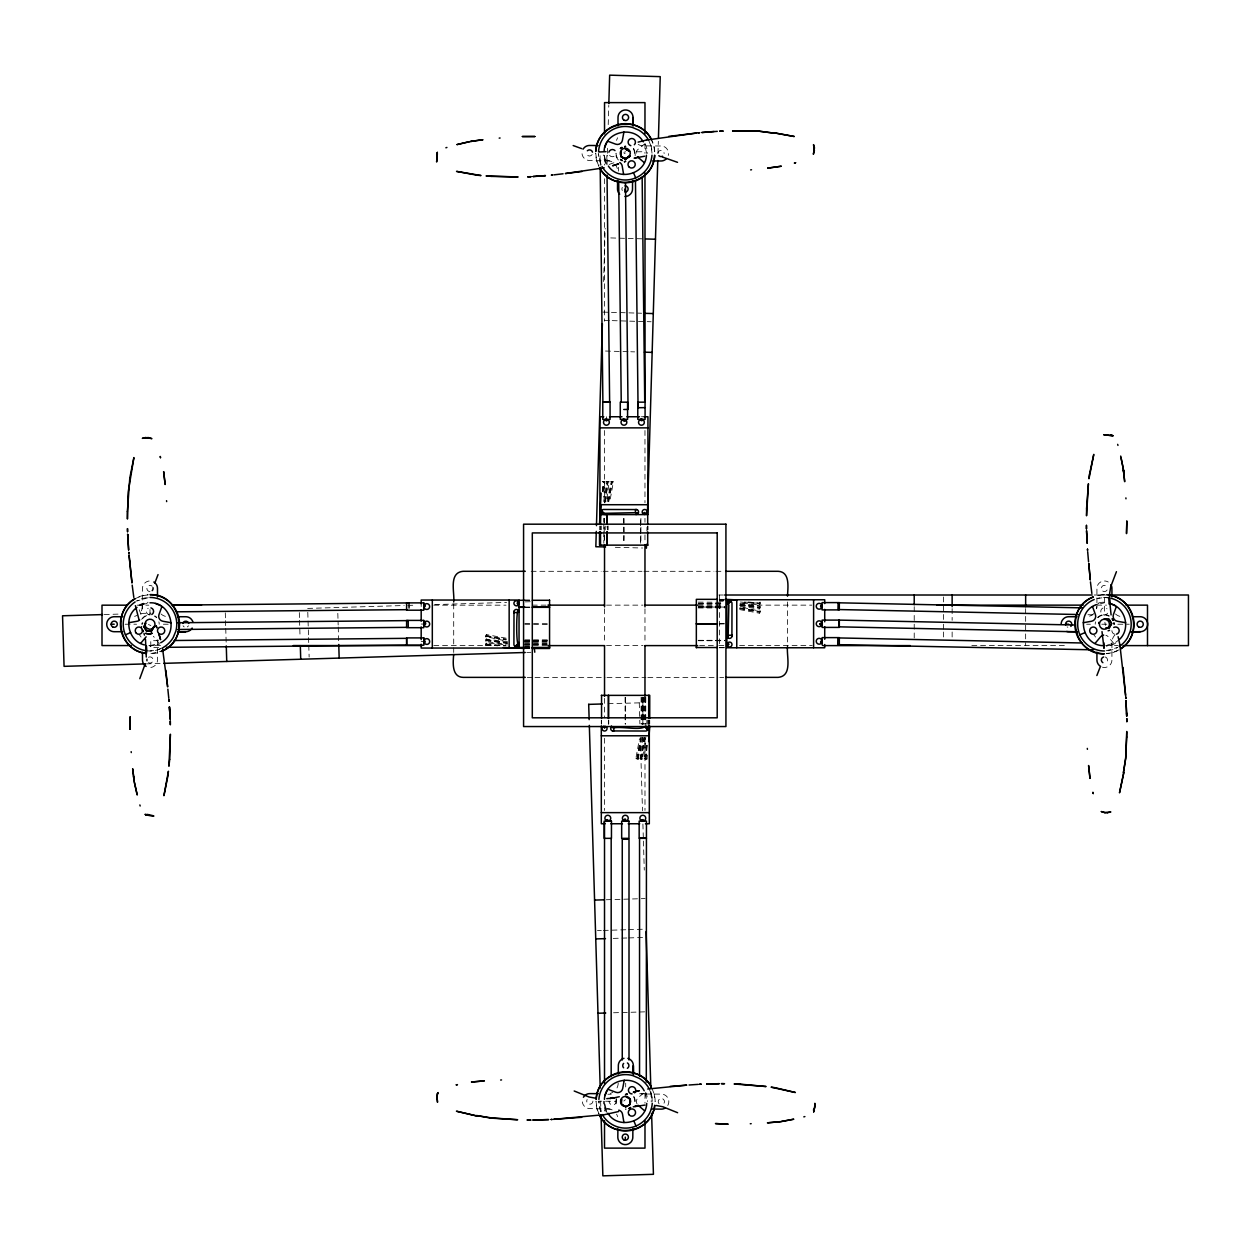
<?xml version="1.0" encoding="UTF-8"?>
<svg xmlns="http://www.w3.org/2000/svg" width="1251" height="1251" viewBox="0 0 1251 1251"><rect width="100%" height="100%" fill="white"/><g stroke="black" fill="none" stroke-linecap="round" stroke-linejoin="round"><path stroke-width="0.75" stroke-dasharray="5 3.75" d="M625.688 1086.963L625.703 1083.178M603.607 281.553L605.171 228.292M607.032 164.804L607.314 155.187M607.376 153.279L607.548 147.509M608.221 124.631L608.784 105.381M646.908 531.065L647.033 527.14M657.979 153.248L658.339 141.3M486.373 634.742L485.935 637.181M486.123 642.951L485.857 645.751L486.201 642.951L507.453 644.937M759.842 604.718L760.045 602.059L759.701 604.843L740.389 603.045M507.499 641.7L486.107 639.136L485.857 641.544L505.92 644.296M740.342 606.375L759.685 609.018L759.982 606.25M602.341 491.377L603.263 481.416L604.89 481.635L603.576 497.226M602.716 491.283L603.623 481.604M603.091 491.44L604.014 481.479M647.377 755.119L647.002 759.076L644.218 758.825L645.844 741.358M645.235 759.029L646.689 743.282M645.61 758.904L647.064 743.407M645.969 759.091L647.439 743.329M142.129 608.784L142.489 588.455A7.49 7.49 0 0 1 144.678 583.154L146.242 581.965A7.49 7.49 0 0 1 151.918 581.215M1096.924 606.016L1096.564 608.784A10.712 10.712 0 0 0 1096.924 606.016L1096.924 588.455A7.49 7.49 0 0 1 1099.129 583.154L1100.677 581.965A7.49 7.49 0 0 1 1108.167 581.965L1108.261 582.028M506.202 638.198L486.279 634.57L485.826 636.634L505.889 640.965M739.701 609.597L759.623 613.225L760.092 611.176L740.029 606.844M603.67 501.495L606.813 481.4L609.19 481.791L606.547 501.135M604.718 501.463L607.454 481.447M604.89 502.918L607.798 481.651M605.453 501.526L608.189 481.541M642.967 737.449L640.043 758.716L642.435 759.107L645.813 737.199M641.044 758.966L643.984 737.465M641.435 758.857L644.343 737.59M641.779 759.06L644.781 737.23M607.016 501.448L611.348 481.385L613.397 481.854L609.769 501.776M608.017 501.651L611.692 481.432M608.393 501.588L612.02 481.651M608.752 501.729L612.427 481.557M642.561 737.23L638.198 759.154L635.836 758.653L639.464 738.731M636.822 758.95L640.496 738.778M637.212 758.857L640.84 738.919M637.557 759.076L641.528 737.246M485.935 641.56L486.311 638.792M760.029 610.488L759.685 613.084M623.858 1101.036L625.375 1099.723M1104.883 622.294L1105.415 625.437M667.737 1105.509L667.799 1105.415A7.49 7.49 0 0 0 667.862 1097.925L666.674 1096.361A7.49 7.49 0 0 0 661.388 1094.125L643.827 1094A10.712 10.712 0 0 1 641.059 1093.624M643.452 1093.28L638.213 1097.612A5.035 5.035 0 0 0 637.197 1104.211M1119.567 639.37L1115.126 642.764L1106.275 645.391M623.842 152.341L625.672 151.762M144.444 603.529L139.283 605.672L148.134 603.045M1098.878 603.529L1095.423 604.984L1104.43 602.81M161.895 648.018L156.907 650.082L149.979 650.989M157.642 652.772A29.555 29.555 0 0 1 149.979 653.773L161.191 651.286M1096.924 598.604L1104.43 597.446L1111.357 598.369A26.771 26.771 0 0 0 1097.502 598.369M1119.207 649.816L1112.076 652.772L1106.337 653.522M609.159 164.444L615.57 162.161A5.035 5.035 0 0 1 616.274 161.958M605.015 481.776L602.216 481.51L603.263 481.416M644.218 758.731L647.017 758.997M148.071 594.913L142.333 595.679L135.202 598.619A29.555 29.555 0 0 1 148.056 594.725M148.259 597.681L136.594 601.043A26.771 26.771 0 0 1 149.979 597.446M149.979 645.641L159.299 643.342L153.842 636.822A5.035 5.035 0 0 0 153.326 636.306M1104.43 594.663L1096.767 595.679A29.555 29.555 0 0 1 1108.277 594.913M1106.15 650.755L1117.815 647.408A26.771 26.771 0 0 1 1106.165 650.927M609.19 481.87L606.422 481.494M148.4 624.484L150.839 625.563M640.059 758.638L642.826 759.013M613.381 481.932L610.66 481.447M635.852 758.575L638.589 759.06M104.271 614.522L119.799 614.069M140.972 613.428L150.902 613.131M307.668 608.408L404.167 605.515M407.763 605.406L415.676 605.171M434.707 604.593L506.577 602.435M525.279 601.872L532.91 601.653M146.351 663.874L162.161 663.405M526.812 652.443L530.971 652.318M608.142 703.688L639.261 702.859M606.25 899.75L645.141 898.578M597.431 930.603L601.324 930.478M603.279 930.431L618.838 929.962M620.777 929.9L626.61 929.728M628.549 929.665L644.109 929.196M613.24 938.391L626.86 937.984M628.8 937.922L644.359 937.452M613.537 1012.778L644.656 1011.856M641.872 151.746L635.133 151.824L635.18 155.734M624.077 153.56L625.125 153.545M158.58 640.653L150.761 640.731L150.824 647.471L158.642 647.393M641.435 416.755L644.687 416.755M531.143 571.3L601.152 571.3M603.107 571.3L641.998 571.3M643.937 571.3L713.961 571.3M715.9 571.3L723.688 571.3M718.84 595.007L723.359 595.007M1094.109 595.007L1107.792 595.007M719.356 599.338L723.234 599.338M719.247 599.745L724.97 599.745M524.763 600.042L530.487 600.042M719.247 599.995L724.97 599.995M524.763 600.292L530.487 600.292M719.294 600.355L723.234 600.371M719.325 600.746L723.156 600.746M719.262 601.106L723.203 601.121M698.246 602.138L723.25 602.263M698.246 603.279L723.234 603.295M698.261 603.654L723.156 603.654M698.246 604.014L723.203 604.045M137.125 605.171L148.838 605.171M433.8 605.171L506.014 605.171M532.3 605.14L547.938 605.14M606.516 605.14L642.983 605.14M698.246 605.046L723.266 605.187M739.591 605.14L811.805 605.14M1096.752 605.14L1106.51 605.14M698.246 606.188L723.25 606.219M698.246 606.798L724.97 606.798M524.763 607.079L530.487 607.079M524.763 607.329L530.487 607.329M524.763 607.486L530.487 607.486M698.246 607.955L724.955 607.955M719.247 623.764L724.97 623.592M524.763 623.874L547.657 623.874M719.247 623.921L724.97 623.921M125.131 624.218L136.594 624.218M163.365 624.218L168.181 624.218M421.18 624.046L423.839 624.046M524.763 624.046L547.657 624.202M1086.634 624.218L1090.419 624.218M1101.787 624.218L1107.463 624.218M1117.815 624.218L1129.278 624.218M524.732 639.84L547.657 639.84M698.246 640.309L724.97 640.309M524.763 640.59L547.657 640.59M698.246 640.481L724.97 640.481M524.638 640.84L547.657 640.762M698.246 640.731L724.97 640.731M524.669 641.231L547.657 641.012M421.18 641.544L423.839 641.544M524.591 641.591L547.657 641.607M524.56 642.607L547.657 642.748M524.622 643.765L547.657 643.78M524.669 644.14L547.657 644.14M524.591 644.5L547.657 644.531M148.838 645.563L160.55 645.563M433.8 645.563L506.014 645.563M524.576 645.532L547.938 645.61M606.516 645.61L642.983 645.61M699.606 645.61L715.244 645.61M718.84 645.61L724.564 645.61M739.591 645.594L812.212 645.61M971.839 645.594L1067.166 645.61M1105.712 645.61L1118.222 645.594M524.622 646.673L530.471 646.689M524.669 647.064L530.408 647.064M524.591 647.424L530.44 647.439M719.247 647.518L724.97 647.518M524.763 647.799L530.487 647.799M719.247 647.768L724.97 647.768M524.763 648.049L530.487 648.049M524.607 648.456L530.393 648.471M527.25 677.37L533.082 677.37M535.021 677.37L605.046 677.37M606.985 677.37L645.891 677.37M647.83 677.37L717.855 677.37M719.794 677.37L723.688 677.37M639.542 1093.781L646.298 1093.781M607.892 1094.25L611.176 1094.25M609.784 160.972L589.456 160.472A7.49 7.49 0 0 1 584.17 158.236L582.982 156.672A7.49 7.49 0 0 1 582.012 152.919M601.106 1111.639L598.807 1101.177L616.368 1101.302A9.21 9.21 0 0 1 616.696 1098.925M610.081 1109.121L589.753 1108.605A7.49 7.49 0 0 1 584.483 1106.369L583.294 1104.805A7.49 7.49 0 0 1 582.591 1099.113M1087.963 614.726L1093.827 614.851M610.738 237.925L641.857 238.832M602.716 312.093L641.622 313.235M604.421 320.397L610.253 320.569M612.208 320.631L645.266 321.601M647.205 321.648L651.099 321.773M605.468 351.031L621.028 351.484M622.982 351.547L628.815 351.703M630.754 351.766L634.648 351.875M615.289 547.312L642.529 548.001M748.161 601.981L760.061 603.091M744.376 602.012L759.873 603.451M740.389 602.012L759.998 603.842M485.92 643.968L505.529 645.797M486.029 644.343L501.526 645.797M485.841 644.718L497.742 645.829M739.982 603.498L760.061 606.25L759.607 609.002M740.013 604.546L760.029 607.282M740.498 604.984L759.826 607.626M739.951 605.281L759.936 608.017M485.982 639.777L507.484 642.717M486.076 640.168L507.343 643.077M485.873 640.528L507.421 643.467M739.826 607.83L760.045 611.52M739.888 608.221L759.826 611.848M739.748 608.58L759.92 612.239M485.998 635.555L506.17 639.23M486.076 635.946L506.014 639.574M485.857 636.29L506.076 639.965M1113.734 643.342L1108.277 636.822A5.035 5.035 0 0 0 1105.868 635.258M604.546 158.627L606.641 163.803L604.077 154.921M604.859 1106.76L606.954 1111.936L604.155 1101.208M650.973 138.642L653.866 145.788L654.82 153.451A29.555 29.555 0 0 0 651.865 140.347M648.55 140.018L651.177 146.492L652.037 153.42A26.771 26.771 0 0 0 649.363 141.551M600.793 163.49L598.713 154.764M598.838 166.039L596.664 160.675L595.711 153.013A29.555 29.555 0 0 0 598.666 166.117M652.006 1088.558L654.179 1093.921A29.555 29.555 0 0 1 655.133 1101.584L654.179 1093.921M648.862 1088.151L651.49 1094.625L652.35 1101.552A26.771 26.771 0 0 0 650.379 1091.294M645.281 1093.452L646.986 1101.521M599.151 1114.172L596.977 1108.808L596.023 1101.161A29.555 29.555 0 0 0 598.979 1114.25M139.252 609.784L140.988 614.585A5.035 5.035 0 0 1 141.144 617.462M646.689 153.388L644.453 144.053L637.901 149.479A5.035 5.035 0 0 0 636.29 154.749M639.261 702.749L639.886 723.844M640.293 737.183L642.498 810.82M642.905 824.018L643.358 839.312M643.405 841.063L644.281 870.102M650.958 1091.888L651.255 1101.975M600.621 1101.193L600.918 1111.185M337.817 613.35L338.177 625.015M338.223 626.97L338.693 642.529M307.793 612.302L308.497 635.649M308.544 637.588L308.731 643.421M308.778 645.375L309.138 657.041M299.317 612.568L299.489 618.401M299.552 620.34L300.021 635.899M225.289 612.834L225.461 618.666M225.508 620.621L225.696 626.454M225.743 628.393L226.212 643.952M618.541 167.29L618.588 171.199M606.813 155.593L606.907 163.412M600.073 155.671L600.183 165.429M1104.43 597.446L1104.43 615.007M1025.648 608.627L1025.648 614.476M1025.648 616.415L1025.648 631.99M1025.648 633.929L1025.648 645.61M952.136 608.627L952.136 620.308M952.136 631.99L952.136 637.822M943.379 596.962L943.379 622.247M943.379 624.202L943.379 630.035M943.379 631.99L943.379 637.822M914.215 606.688L914.215 622.247M914.215 624.202L914.215 639.761M787.505 602.012L787.505 646.658M719.544 595.007L719.544 645.61M649.738 720.31L649.722 724.173M649.316 720.185L649.316 724.001M649.066 720.185L649.066 724.001M648.706 720.232L648.69 724.188M648.331 720.279L648.331 724.11M647.94 526.061L647.94 529.877M647.955 720.201L647.94 724.157M647.69 526.061L647.69 529.877M646.923 720.216L646.798 724.204M645.797 697.276L645.766 724.188M645.407 697.292L645.407 724.11M644.969 143.599L644.969 153.357M644.969 430.5L644.969 502.714M644.969 518.336L644.969 522.246M644.969 534.865L644.969 542.653M644.969 608.83L644.969 641.904M645.047 697.276L645.031 724.157M644.984 738.262L644.984 810.476M644.984 1093.468L644.984 1103.226M644.015 697.276L644.015 724.048M643.874 697.292L643.874 724.22M642.873 724.079L642.873 697.292L642.842 724.204M642.498 697.292L642.498 724.11M642.263 697.276L642.107 724.141M642.029 697.276L641.857 724.001M641.106 697.276L641.106 724.016M640.903 518.414L640.903 533.692M640.903 535.6L640.903 543.231M625.469 697.276L625.469 724.001M625.312 697.276L625.312 724.001M625.14 697.276L625.14 724.001M623.936 518.414L624.093 533.692M624.093 535.6L623.936 543.231M623.764 518.414L623.764 533.692M623.764 535.6L623.764 543.231M608.752 720.185L608.752 724.001M608.596 720.185L608.596 724.001M608.346 720.185L608.346 724.001M608.142 526.03L608.127 529.877M607.376 529.877L607.22 526.061L606.97 529.877M606.422 416.755L606.422 419.398M605.218 526.045L605.218 529.861M604.53 155.312L604.53 165.069M604.53 178.737L604.53 321.21M604.53 430.5L604.53 502.714M604.53 518.336L604.53 522.246M604.53 534.865L604.53 542.653M604.53 608.83L604.53 641.904M604.53 698.355L604.53 717.808M604.514 738.262L604.514 810.476M604.514 1101.271L604.514 1111.029M604.217 518.274L604.202 533.677M604.217 535.537L604.202 543.231M603.826 518.321L603.826 522.152M603.826 524.06L603.826 529.814M603.826 531.722L603.826 543.215M601.559 720.185L601.559 724.001M601.278 526.03L601.278 529.845M601.309 720.185L601.309 724.001M600.167 526.061L600.167 529.877M599.917 526.061L599.917 529.877M453.706 603.952L453.706 652.475M421.18 603.295L421.18 606.547M149.979 609.534L149.979 615.007A9.21 9.21 0 0 0 142.004 619.62M607.016 160.597A10.712 10.712 0 0 1 612.349 162.067M616.243 166.008A10.712 10.712 0 0 1 617.29 168.604M617.525 137.735A10.712 10.712 0 0 1 616.43 140.315M638.182 144.397A10.712 10.712 0 0 0 643.53 145.867L661.091 145.992A7.49 7.49 0 0 1 666.376 148.228L667.549 149.792A7.49 7.49 0 0 1 668.253 155.484M592.176 154.545A3.112 3.112 0 0 1 586.406 152.95M622.31 190.527A3.112 3.112 0 0 1 622.326 187.415M657.932 153.466A3.112 3.112 0 0 1 661.06 150.386A3.112 3.112 0 0 1 664.14 153.513M618.401 160.003A9.633 9.633 0 0 1 615.633 153.154M633.647 148.478A9.633 9.633 0 0 1 634.898 153.294M601.184 164.897A26.771 26.771 0 0 1 598.494 153.044M606.094 164.116A22.049 22.049 0 0 1 603.295 154.983M645.313 144.053A22.049 22.049 0 0 1 647.314 153.388M617.259 157.782A9.21 9.21 0 0 1 616.055 153.169A3.644 3.644 0 0 1 609.253 154.936M633.272 148.681A9.21 9.21 0 0 1 634.476 153.294M607.314 1108.73A10.712 10.712 0 0 1 612.662 1110.2M616.555 1114.156A10.712 10.712 0 0 1 617.603 1116.736M618.213 1083.116A10.712 10.712 0 0 1 615.023 1090.653M612.787 1092.342A10.712 10.712 0 0 1 610.207 1093.39M592.911 1101.13A3.112 3.112 0 0 1 588.986 1104.101A3.112 3.112 0 0 1 587.141 1099.535M659.136 1103.804A3.112 3.112 0 0 1 659.168 1099.41A3.112 3.112 0 0 1 663.546 1099.441A3.112 3.112 0 0 1 663.515 1103.835M633.96 1096.611A9.633 9.633 0 0 1 634.867 1103.929M616.258 1103.789A9.633 9.633 0 0 1 616.29 1098.8M600.777 1111.435A26.771 26.771 0 0 1 598.807 1101.177M606.407 1112.248A22.049 22.049 0 0 1 603.529 1101.208M645.625 1092.186A22.049 22.049 0 0 1 647.627 1101.521M633.585 1096.814A9.21 9.21 0 0 1 634.46 1103.82M616.258 1100.364A3.644 3.644 0 0 1 613.178 1104.883A3.644 3.644 0 0 1 609.081 1101.255M1093.796 634.851A10.712 10.712 0 0 1 1095.501 637.072M1093.796 613.584A10.712 10.712 0 0 1 1086.228 616.727M1119.864 616.352A10.712 10.712 0 0 1 1115.063 613.584M1115.063 634.851A10.712 10.712 0 0 0 1111.92 642.42L1111.92 659.981A7.49 7.49 0 0 1 1109.731 665.282L1108.167 666.47A7.49 7.49 0 0 1 1102.491 667.221M1107.119 590.003A3.112 3.112 0 0 1 1102.225 590.644A3.112 3.112 0 0 1 1102.866 585.765A3.112 3.112 0 0 1 1107.416 587.657M1067.854 627.22A3.112 3.112 0 0 1 1067.103 626.907M1105.227 656.978A3.112 3.112 0 0 1 1105.227 662.983M1097.612 617.4A9.633 9.633 0 0 1 1109.246 615.867M1115.454 643.311A22.049 22.049 0 0 1 1106.337 646.188M1098.722 602.919A22.049 22.049 0 0 1 1104.43 602.169M1117.503 650.723A29.555 29.555 0 0 1 1106.353 653.71M1095.219 624.218A9.21 9.21 0 0 1 1095.532 621.841M1097.909 617.713A9.21 9.21 0 0 1 1109.027 616.243M1114.61 634.163A3.644 3.644 0 0 1 1111.904 630.645M1107.573 613.193A3.644 3.644 0 0 1 1102.334 614.35A3.644 3.644 0 0 1 1101.631 609.034A3.644 3.644 0 0 1 1106.994 608.799M139.346 634.851A10.712 10.712 0 0 1 141.05 637.072M142.489 606.016A10.712 10.712 0 0 1 141.05 611.364M137.141 615.289A10.712 10.712 0 0 1 134.561 616.352M165.413 616.352A10.712 10.712 0 0 1 160.613 613.584M157.845 639.652A10.712 10.712 0 0 0 157.485 642.42L157.485 659.981A7.49 7.49 0 0 1 155.28 665.282L153.732 666.47A7.49 7.49 0 0 1 148.04 667.221M149.979 591.567A3.112 3.112 0 0 1 147.118 587.266A3.112 3.112 0 0 1 152.184 586.266M148.431 657.291A3.112 3.112 0 0 1 153.091 659.981A3.112 3.112 0 0 1 148.431 662.67M188.432 625.766A3.112 3.112 0 0 1 187.306 626.907M184.194 626.907A3.112 3.112 0 0 1 183.068 625.766M141.644 619.401A9.633 9.633 0 0 1 149.979 614.585M154.811 615.867A9.633 9.633 0 0 1 156.797 617.4M160.222 648.956A26.771 26.771 0 0 1 146.492 650.755M159.315 644.202A22.049 22.049 0 0 1 149.979 646.267M138.955 605.124A22.049 22.049 0 0 1 148.071 602.247M154.592 616.243A9.21 9.21 0 0 1 156.5 617.713M158.877 621.841A9.21 9.21 0 0 1 159.19 624.218M149.979 615.007A3.644 3.644 0 0 1 148.165 608.221M724.97 607.048L698.246 607.048L724.97 607.204M640.653 533.692L640.653 518.414L640.481 533.692M640.653 543.231L640.653 535.6L640.481 543.231"/><path stroke-width="1.5" d="M519.04 611.927C515.975 600.746 515.85 653.413 519.04 642.467M726.878 635.868L728.113 638.135L728.848 605.343L728.113 603.076L727.003 604.17L727.738 601.684L730.756 601.278A2.486 2.486 0 0 1 731.991 603.435L731.913 636.571A2.486 2.486 0 0 1 727.347 637.166M518.805 611.239A2.486 2.486 0 0 0 514.005 611.239L513.911 644.359A2.486 2.486 0 0 0 515.162 646.517L517.648 646.517L518.899 644.359M611.536 726.19L610.988 727.284A2.486 2.486 0 0 0 612.505 730.944L613.788 730.944L613.803 727.847C621.903 726.19 641.607 730.944 645.391 726.19M605.515 514.599L603.248 513.363L635.43 512.66L635.445 509.564L636.743 509.564A2.486 2.486 0 0 1 637.338 514.13M617.572 180.488L617.509 188.932A7.49 7.49 0 0 0 619.667 194.249M617.963 125.866L618.025 117.406A7.49 7.49 0 0 1 620.261 112.121L621.825 110.948A7.49 7.49 0 0 1 629.316 110.995L630.864 112.199A7.49 7.49 0 0 1 633.022 117.516L633.131 126.038M617.885 1128.621L617.822 1137.081A7.49 7.49 0 0 0 619.98 1142.398L621.528 1143.602A7.49 7.49 0 0 0 629.018 1143.649L630.582 1142.476A7.49 7.49 0 0 0 632.818 1137.19L632.881 1128.73M618.275 1073.999L618.338 1065.555A7.49 7.49 0 0 1 620.574 1060.269L622.138 1059.081A7.49 7.49 0 0 1 623.952 1058.346M625.015 188.995L624.984 192.107A3.112 3.112 0 0 0 628.111 189.01A3.112 3.112 0 0 0 625.031 185.883M625.297 1140.24L625.312 1137.128M632.568 180.597L632.506 189.042A7.49 7.49 0 0 1 630.269 194.327L628.706 195.516A7.49 7.49 0 0 1 624.953 196.485M632.959 125.319L633.022 117.516L633.1 124.912M633.272 1073.467L633.334 1065.664A7.49 7.49 0 0 0 631.176 1060.348L629.628 1059.144A7.49 7.49 0 0 0 627.83 1058.377M437.318 153.779L436.63 162.02L437.35 153.654M630.254 1099.441L630.16 1104.414L625.813 1106.9L621.481 1104.305L621.575 1099.254L621.622 1100.067M813.4 154.092L814.464 147.837L813.525 144.631L814.37 150.605L813.416 154.154M630.238 1104.461L630.316 1099.41L625.985 1096.799M1093.577 649.832L837.717 644.656L837.857 637.916L1081.99 642.983M1089.934 778.357L1088.589 765.518L1090.043 778.341M596.289 531.378L595.836 546.75L605.578 546.922M596.461 525.655L602.372 323.743M608.83 103.614L609.659 75.154L660.231 76.639L658.448 137.688M646.407 548.219L646.532 544.294M647.424 513.895L657.776 160.519M146.289 657.056L145.491 639.386M815.011 1104.914L813.729 1111.06L813.541 1109.637C816.231 1108.527 814.292 1099.473 814.964 1105.008M601.137 493.082L599.51 524.044M601.074 504.919L600.527 524.106M648.644 741.593L649.738 726.065M1089.371 475.036L1088.964 478.742L1093.781 454.379L1089.402 474.801M514.005 611.239L514.255 613.131M604.342 514.474L601.856 513.739L601.45 510.721A2.486 2.486 0 0 1 603.607 509.485L636.743 509.564M646.876 726.378L647.783 729.786A2.486 2.486 0 0 1 645.625 731.022L612.505 730.944M727.019 603.435L727.347 602.2M731.913 636.571L731.663 634.679M595.976 151.105C596.352 123.005 638.307 113.622 650.973 138.642A29.555 29.555 0 0 0 595.789 151.09M604.108 151.23C604.686 131.636 633.835 124.709 643.28 141.848M646.423 155.233C645.891 173.889 618.651 181.676 608.377 166.086M654.554 155.359C654.179 183.459 612.224 192.826 599.573 167.822A29.555 29.555 0 0 0 654.742 155.374M596.289 1099.238C596.664 1071.137 638.62 1061.771 651.271 1086.775A29.555 29.555 0 0 0 596.101 1099.238M604.421 1099.363C605.062 1079.238 635.148 1072.889 644.202 1090.794M646.736 1103.366C646.173 1122.694 617.525 1129.888 607.861 1113.14M654.601 1105.399C652.615 1132.468 612.083 1140.083 599.87 1115.955A29.555 29.555 0 0 0 654.852 1105.431M518.555 645.61L518.899 643.639M519.04 603.31C516.522 606.188 516.522 600.433 519.04 603.31A2.486 2.486 0 0 1 515.349 605.547A2.486 2.486 0 0 1 514.802 601.371A2.486 2.486 0 0 1 518.805 602.638M623.921 131.996L622.388 140.362A5.035 5.035 0 0 1 615.695 144.162L607.72 141.207M624.233 1080.145L622.701 1088.511A5.035 5.035 0 0 1 616.008 1092.311L608.033 1089.34M636.04 514.599L638.245 513.223M518.164 646.126L518.539 644.5M727.363 603.31L727.738 601.684M145.257 663.702L139.784 678.668M158.048 574.584L154.858 583.013M161.895 606.594L158.986 614.585A5.035 5.035 0 0 0 162.833 621.247L171.199 622.732M1116.33 606.594L1113.421 614.585A5.035 5.035 0 0 0 1117.268 621.247L1125.65 622.732M517.648 646.517L518.305 644.718M727.597 603.076L728.254 601.278M1116.439 571.676L1110.763 586.594L1109.668 593.209L1109.387 604.358L1109.293 597.196L1111.091 614.929M1096.861 675.524L1100.145 667.143M606.798 142.395L604.624 147.54M607.11 1090.528L604.937 1095.673M142.051 624.046L142.536 623.014M145.976 623.045L143.943 626.704L146.508 630.973L151.465 630.879L153.967 626.548L151.527 630.989L146.461 631.036L143.865 626.704L145.507 623.764M603.998 726.237L604.577 728.191L605.156 726.237M153.873 626.548L151.465 630.879L154.045 626.548M192.169 628.049L191.043 629.519A7.49 7.49 0 0 1 185.742 631.708L178.94 631.849M1119.567 639.37C1131.092 628.502 1125.384 607.173 1109.965 603.529L1115.126 605.672M583.044 149.182L584.248 147.634A7.49 7.49 0 0 1 589.565 145.476L598.009 145.538M583.419 1097.236L584.545 1095.767A7.49 7.49 0 0 1 589.862 1093.609L598.322 1093.671M516.413 646.845L518.055 644.812M727.863 602.998L729.505 600.949M140.675 643.342L146.132 636.822M1095.11 643.342L1100.583 636.822A5.035 5.035 0 0 1 1103.695 635.101M424.214 605.124C422.619 608.909 427.467 605.609 424.214 605.124A2.924 2.924 0 0 1 428.624 604.311A2.924 2.924 0 0 1 428.624 608.784A2.924 2.924 0 0 1 424.23 608.002M821.688 642.686C823.299 638.886 818.451 642.201 821.688 642.686A2.924 2.924 0 0 1 817.278 643.499A2.924 2.924 0 0 1 817.278 639.026A2.924 2.924 0 0 1 821.688 639.808M517.351 644.124L515.162 646.517L517.789 644.718M728.551 603.686L730.756 601.278L728.113 603.076M638.073 514.114L638.073 513.129L635.43 512.66M611.176 726.393L611.176 727.378L613.803 727.847M727.206 643.905C726.487 647.283 731.507 643.014 727.206 643.905A2.486 2.486 0 0 1 730.928 642.467A2.486 2.486 0 0 1 730.928 646.548A2.486 2.486 0 0 1 727.097 645.156M137 607.423C122.926 616.993 127.93 641.184 144.444 644.906M160.691 642.764C179.393 633.069 171.027 601.856 149.979 602.81M1120.724 648.644C1143.32 635.524 1134.329 596.821 1108.245 595.163M629.706 155.515L625.516 159.065L621.028 156.625L620.903 151.543M629.722 156.281L625.5 158.908L621.028 156.625L625.516 158.986L629.847 156.344L625.516 158.986L621.137 156.547L620.981 151.59M125.413 634.82L130.667 632.553M1079.848 634.82L1085.117 632.553M161.191 651.286C190.684 641.263 181.035 593.083 149.979 594.663A29.555 29.555 0 0 1 161.301 651.521M1093.218 597.149C1063.725 607.188 1073.374 655.352 1104.43 653.773A29.555 29.555 0 0 1 1093.108 596.915M1095.423 604.984C1074.906 613.006 1082.443 646.751 1104.43 645.641M149.041 633.96L152.059 633.256L148.322 633.944M150.605 633.772L151.871 633.35M1108.089 630.801L1109.512 630.363M619.261 1096.736L613.271 1098.034M633.256 1106.807L645.063 1105.055M638.104 142.129L646.126 140.112M618.557 1111.545L604.499 1114.672M446.92 147.462L445.872 147.774M634.148 158.158L644.64 156.219M471.533 1081.959L484.387 1080.88L471.549 1082.052M635.32 157.845L638.151 157.173M145.679 437.522L142.333 438.335L148.243 437.537L151.918 438.648L145.804 437.569M169.964 715.619L169.432 706.878L170.183 719.2L169.432 706.878M646.532 140.065L696.76 133.028L668.753 136.375M604.17 167.806L565.327 173.545L581.95 171.496M1111.904 435.645L1103.679 434.738L1112.03 435.676M1107.495 812.743L1110.841 811.962L1104.789 812.603L1107.401 812.697M1086.728 534.349L1087.15 543.106L1086.556 530.768L1087.15 543.106M803.814 1116.846L804.893 1116.58M1123.242 468.875L1124.696 481.698L1123.32 468.859M145.976 814.651L147.383 814.417C161.285 817.278 148.963 815.98 145.914 814.604M1101.333 811.586L1104.789 812.603L1101.38 811.571M128.759 622.732L137.141 621.247A5.035 5.035 0 0 0 139.705 619.949M1083.21 622.732L1091.576 621.247A5.035 5.035 0 0 0 1095.423 614.585L1092.514 606.594M647.721 1089.011L686.799 1085.149L670.098 1086.384M604.092 1114.688L553.583 1119.332L581.715 1117.315M499.18 138.126L500.087 138.001M750.631 169.886L751.538 169.761M563.091 173.78L553.943 174.859M780.264 1121.647L767.41 1122.835L780.264 1121.725M606.751 1098.659L613.303 1098.003M536.679 176.328L545.405 175.609L533.098 176.532L545.405 175.609M500.619 1080.02L501.542 1079.941M750.272 1123.758L751.179 1123.679M714.008 131.48L701.78 132.528L717.292 131.355M689.051 1085.008L698.23 1084.367M606.063 151.652L598.885 152.012M706.799 1084.023L719.137 1083.694L706.799 1084.023L715.556 1083.788M102.598 614.585L62.55 615.789L64.067 666.345L144.631 663.921M163.678 663.358L525.264 652.49M534.787 652.209L534.318 648.315M588.689 704.376L602.31 703.969M594.569 900.095L604.296 899.797M595.742 938.922L605.468 938.625M597.978 1013.247L605.75 1013.013M532.989 1120.02L548.548 1119.582L532.989 1120.02L536.257 1119.926M1131.67 631.88L1140.193 631.708A7.49 7.49 0 0 0 1145.494 629.519L1146.682 627.971A7.49 7.49 0 0 0 1146.682 620.465L1145.494 618.917A7.49 7.49 0 0 0 1140.193 616.727L1132.39 616.727M178.361 631.849L185.742 631.708L177.939 631.708M1130.951 631.88L1140.193 631.708L1132.39 631.708M644.797 407.638L638.057 407.717L635.461 181.129M623.733 409.484L628.065 409.437L625.469 182.849M1104.148 619.323L1109.105 619.292L1111.701 623.592L1109.184 627.971L1105.821 627.986M172.638 605.124L409.014 602.919L409.046 606.375M176.61 611.817L407.122 609.675M177.689 622.748L408.201 620.605L408.248 626.939M177.751 629.488L406.309 627.361M174.202 640.512L406.669 638.338L406.731 645.094L166.446 647.33M605.484 419.398L606.422 419.398A2.924 2.924 0 0 0 603.78 423.557A2.924 2.924 0 0 0 608.658 424.198A2.924 2.924 0 0 0 607.188 419.507M1106.353 627.908L1109.137 627.893L1111.607 623.592L1109.105 619.292L1104.101 619.245M645.078 402.165L637.791 402.165L637.791 419.351L645.078 419.351L644.969 172.888M603.764 416.755L599.917 416.755L599.917 514.599L647.94 514.599L647.94 416.755L644.093 416.755M609.534 416.755L621.982 416.755M626.814 416.755L639.496 416.755M599.917 427.873L647.94 427.873M599.917 504.716L647.94 504.716M647.94 545.139L599.51 545.139L599.51 531.691M525.295 571.3L463.058 571.3C448.28 572.692 454.879 592.865 453.706 602.012M725.627 571.3L778.153 571.3C790.554 571.879 787.77 588.111 787.505 596.18M724.564 595.007L1092.201 595.007M1111.514 595.007L1188.45 595.007L1188.45 645.61L1123.101 645.61M717.464 599.338L696.338 599.338L696.338 647.768M725.111 599.338L736.73 599.886M519.04 600.292L524.763 600.292M532.394 600.292L549.564 600.292M127.367 605.171L102.003 605.171L102.003 645.563L131.277 645.563M172.263 605.171L201.536 605.171M547.938 605.14L604.593 605.14M644.906 605.14L697.651 605.14M936.718 605.14L1083.085 605.14M1126.025 605.14L1147.495 605.14L1147.495 645.594M519.04 607.079L524.763 607.079M532.394 607.079L549.564 607.079M519.04 607.329L524.763 607.329M532.394 607.329L549.564 607.329M122.676 616.727L114.216 616.727A7.49 7.49 0 0 0 108.915 618.917L107.727 620.465A7.49 7.49 0 0 0 107.727 627.971L108.915 629.519A7.49 7.49 0 0 0 114.216 631.708L122.676 631.708M177.939 616.727L185.742 616.727A7.49 7.49 0 0 1 191.043 618.917L192.247 620.465A7.49 7.49 0 0 1 192.982 622.279M1077.111 616.727L1068.667 616.727A7.49 7.49 0 0 0 1063.366 618.917L1062.162 620.465A7.49 7.49 0 0 0 1061.161 624.218M696.338 623.764L717.323 623.764M696.338 623.921L717.323 623.921M111.12 624.218L114.216 624.218M1065.555 624.218L1068.667 624.218M1077.111 631.708L1068.667 631.708A7.49 7.49 0 0 1 1066.712 631.458M293.266 645.563L422.087 645.563M547.938 645.61L604.593 645.61M644.906 645.61L697.651 645.61M822.955 645.61L910.321 645.61M514.99 647.424L524.701 647.439M532.285 647.424L549.564 647.439M696.338 647.518L717.323 647.518M519.04 647.799L524.763 647.799M532.394 647.799L549.564 647.799M524.638 648.471L503.34 647.377M532.285 648.456L549.564 648.471L549.564 600.042M525.295 677.37L463.058 677.37C451.517 676.994 453.018 662.186 453.706 654.414M725.627 677.37L778.153 677.37C792.915 675.978 786.332 655.79 787.505 646.658M601.309 695.368L625.015 695.368M625.594 695.368L649.738 695.368L649.722 718.418M601.309 735.791L649.316 735.791M601.309 812.634L649.316 812.634M605.14 823.752L601.309 823.752L601.309 725.908M610.91 823.752L622.435 823.752M628.19 823.752L639.714 823.752M645.469 823.752L649.316 823.752L649.316 725.908M646.298 837.857L639.542 837.857L639.542 1076.188M646.454 838.342L639.167 838.342L639.167 821.109L646.454 821.109L646.298 1082.052M514.005 612.521L517.101 612.537M728.817 635.258L731.913 635.273M652.522 160.926L660.981 160.988A7.49 7.49 0 0 0 666.298 158.83M651.536 1109.043L661.294 1109.121A7.49 7.49 0 0 0 665.047 1108.136M1082.24 607.861L838.107 602.794L837.967 609.534L1078.206 614.522M1075.485 625.015L839.155 620.105L839.014 626.845L1077.283 631.802M645.735 238.941L655.461 239.238M645.5 313.344L653.288 313.579M644.374 352.172L652.146 352.391M739.748 1084.148L734.134 1083.976L766.081 1086.525L739.748 1084.101M640.496 419.351C646.11 419.085 639.324 422.478 641.591 419.429A2.924 2.924 0 0 0 638.792 423.557A2.924 2.924 0 0 0 643.671 424.198A2.924 2.924 0 0 0 642.185 419.507M622.982 419.351L623.936 419.398A2.924 2.924 0 0 0 621.294 423.557A2.924 2.924 0 0 0 626.157 424.198A2.924 2.924 0 0 0 624.687 419.507C620.355 420.586 627.58 422.854 624.624 419.445M774.791 1087.666L771.101 1087.182L795.37 1092.498L775.041 1087.698M146.164 653.272C119.08 651.474 111.167 611.004 135.202 598.619A29.555 29.555 0 0 0 146.132 653.522M656.228 1105.493L662.827 1106.744L677.62 1112.718M595.57 1098.206L588.971 1096.971L574.193 1090.997M727.363 637.901L728.254 638.073M517.648 609.722L518.539 609.909M601.856 513.739L603.482 514.114M645.751 726.393L647.393 726.768M146.258 633.475L147.602 633.85L145.726 633.241M662.467 157.047L677.526 162.317M573.177 145.554L581.668 148.619M601.45 513.223L603.248 513.88M645.985 726.628L647.783 727.284M160.691 605.672L155.531 603.529M625.813 1106.822L621.559 1104.258M620.762 159.659L622.232 160.581L620.543 159.471M1100.677 666.47L1099.129 665.282A7.49 7.49 0 0 1 1096.924 659.981L1096.924 652.178M153.826 582.028L155.28 583.154A7.49 7.49 0 0 1 157.485 588.455L157.485 596.899M146.148 666.408L144.678 665.282A7.49 7.49 0 0 1 142.489 659.981L142.489 652.178M601.121 511.972L603.17 513.614M646.063 726.894L648.112 728.535M637.854 157.173L644.328 162.677M638.151 1105.305L644.64 1110.825M606.375 820.719C610.175 822.329 606.876 817.482 606.375 820.719A2.924 2.924 0 0 1 605.578 816.309A2.924 2.924 0 0 1 610.035 816.309A2.924 2.924 0 0 1 609.268 820.719M603.858 512.926L601.45 510.721L603.248 513.363M645.391 727.582L647.783 729.786L645.985 727.144M424.058 642.248C427.17 642.92 423.229 638.245 424.058 642.248A2.924 2.924 0 0 0 428.202 644.077A2.924 2.924 0 0 0 428.812 639.48A2.924 2.924 0 0 0 424.23 640.09M633.459 172.607L635.696 177.892M633.772 1120.74L636.008 1126.025M143.99 633.413L144.49 635.086M138.986 619.605L135.389 605.656M1102.006 631.599L1103.992 648.331L1103.914 642.858M139.862 804.94L140.159 806.004M1118.097 636.681L1119.911 644.734M1117.956 445.419L1117.675 444.355M1120.943 457.35L1123.163 468.187L1120.677 456.068M162.474 648.002L167.65 686.94L165.851 670.27M1119.926 645.156L1125.619 695.556L1123.023 667.471M623.624 174.436L622.2 166.055A5.035 5.035 0 0 0 619.792 162.567M623.936 1122.569L622.513 1114.188A5.035 5.035 0 0 0 618.745 1110.153M133.529 776.496L134.279 781.562L132.669 768.755L134.029 780.389M132.184 585.14L133.826 597.462M1090.45 581.903L1091.857 593.49M131.167 751.648L131.277 752.57M166.555 500.681L166.664 501.604M167.853 689.176L168.791 698.339M1125.884 497.898L1125.978 498.821M1087.307 748.395L1087.416 749.318M1087.666 551.66L1088.558 561.746M127.665 534.365L128.618 549.893L127.665 534.365L127.868 537.633M1126.572 712.867L1126.713 716.119L1125.978 700.591L1126.713 716.119M146.57 651.38L146.351 645.876L146.602 653.069M646.126 931.573L650.848 1088.526M651.599 1113.265L653.429 1174.314L602.857 1175.846L601.027 1114.797M588.689 704.266L589.158 719.638M589.33 725.361L600.23 1088.12M338.755 644.468L339.162 658.089M300.318 645.625L300.725 659.23M226.275 645.907L226.744 661.466M633.444 1074.187L633.334 1065.664L633.428 1074.906M642.154 177.142L644.734 401.79M618.698 180.973L621.231 401.712M607.032 175.124L609.628 401.727L602.888 401.806L600.199 167.384M409.046 607.235L409.061 608.049M1111.92 596.899L1111.92 588.455A7.49 7.49 0 0 0 1110.919 584.702M1025.648 595.007L1025.648 606.688M952.136 595.007L952.136 606.688M914.215 595.007L914.215 604.749M839.312 644.906L839.312 637.619L822.126 637.619L822.126 644.906M824.722 603.592L824.722 599.745L726.878 599.745L726.878 647.768L824.722 647.768L824.722 644.515M824.722 609.346L824.722 621.81M824.722 626.642L824.722 639.308M813.603 599.745L813.603 647.768M736.761 599.745L736.761 647.768M649.066 695.368L649.066 718.277M648.706 695.368L648.69 718.418M648.706 725.971L648.69 729.943M647.69 514.599L647.69 524.153M647.69 531.784L647.69 545.139M644.969 133.841L644.969 102.613L604.53 102.613L604.53 133.841M644.969 544.592L644.969 606.876M644.969 645.797L644.969 696.4M644.984 1120.787L644.984 1148.121L604.514 1148.121L604.514 1120.787M629.003 1060.019L629.003 839.265L622.263 839.265L622.263 1060.019M611.176 838.342L611.176 1076.673M608.596 695.368L608.596 718.277M608.346 695.368L608.346 718.277M607.22 514.599L607.22 524.153M607.22 531.784L607.22 545.139M606.97 514.599L606.97 524.153M606.97 531.784L606.97 545.139M604.53 544.592L604.53 606.876M604.53 645.797L604.53 696.4M604.514 822.173L604.514 1083.71M601.559 695.368L601.559 718.277M600.527 531.753L600.527 545.139M600.167 514.599L600.167 524.153M600.167 531.784L600.167 545.139M509.157 600.042L509.157 648.049M432.314 600.042L432.314 648.049M421.18 603.873L421.18 600.042L519.04 600.042L519.04 648.049L421.18 648.049L421.18 644.202M421.18 609.644L421.18 621.168M421.18 626.923L421.18 639.605M424.23 622.591A2.924 2.924 0 0 1 428.624 621.81A2.924 2.924 0 0 1 428.624 626.282A2.924 2.924 0 0 1 424.23 625.5M821.688 607.705A2.924 2.924 0 0 1 817.278 608.486A2.924 2.924 0 0 1 817.278 604.014A2.924 2.924 0 0 1 821.688 604.796M821.688 625.219A2.924 2.924 0 0 1 817.278 625.985A2.924 2.924 0 0 1 817.278 621.528A2.924 2.924 0 0 1 821.688 622.294M643.436 514.13A2.486 2.486 0 0 1 642.779 510.377A2.486 2.486 0 0 1 646.595 510.377A2.486 2.486 0 0 1 645.938 514.13M587.329 150.761A3.112 3.112 0 0 1 592.505 152.184M662.561 156.187A3.112 3.112 0 0 1 658.824 155.671M651.974 155.171A26.771 26.771 0 0 1 601.997 166.446M598.572 151.293A26.771 26.771 0 0 1 632.38 127.43L638.823 130.151A26.771 26.771 0 0 1 648.55 140.018M630.801 145.663A3.644 3.644 0 0 1 628.268 141.175A3.644 3.644 0 0 1 632.74 138.642A3.644 3.644 0 0 1 635.289 143.114M634.914 143.99A3.644 3.644 0 0 1 634.335 144.741M608.909 152.169A3.644 3.644 0 0 1 615.007 150.589M627.408 1062.928A3.112 3.112 0 0 1 627.361 1068.307M623.624 1067.791A3.112 3.112 0 0 1 623.655 1063.397M652.271 1103.304A26.771 26.771 0 0 1 602.294 1114.578M598.885 1099.426A26.771 26.771 0 0 1 632.693 1075.563L639.136 1078.284A26.771 26.771 0 0 1 648.862 1088.151M632.052 1093.921A3.644 3.644 0 0 1 628.565 1089.324A3.644 3.644 0 0 1 633.929 1087.15A3.644 3.644 0 0 1 634.632 1092.874M610.175 1098.675A3.644 3.644 0 0 1 614.569 1098.128M1065.664 625.031A3.112 3.112 0 0 1 1069.464 621.215A3.112 3.112 0 0 1 1070.856 626.423M1102.866 662.67A3.112 3.112 0 0 1 1103.617 656.978M1108.277 594.913A29.555 29.555 0 0 1 1120.833 648.8M1111.357 598.369A26.771 26.771 0 0 1 1130.278 631.145L1127.604 637.603A26.771 26.771 0 0 1 1119.285 646.486M1104.43 650.989A26.771 26.771 0 0 1 1094.187 599.495M1113.734 627.486A3.644 3.644 0 0 1 1118.91 629.253A3.644 3.644 0 0 1 1116.502 634.163M182.755 623.42A3.112 3.112 0 0 1 188.745 623.42M152.982 587.657A3.112 3.112 0 0 1 152.184 590.644M146.993 660.794A3.112 3.112 0 0 1 146.993 659.183M149.979 597.446A26.771 26.771 0 0 1 175.844 631.145L173.17 637.603A26.771 26.771 0 0 1 163.365 647.408M146.492 650.755A26.771 26.771 0 0 1 135.124 601.95M157.954 632.459A3.644 3.644 0 0 1 160.8 627.017A3.644 3.644 0 0 1 164.538 631.896A3.644 3.644 0 0 1 158.533 633.225M150.933 607.861A3.644 3.644 0 0 1 151.809 614.522M606.313 726.768A2.486 2.486 0 0 1 606.156 730.443A2.486 2.486 0 0 1 602.513 729.958A2.486 2.486 0 0 1 603.31 726.378M641.356 820.719A2.924 2.924 0 0 1 640.575 816.309A2.924 2.924 0 0 1 645.047 816.309A2.924 2.924 0 0 1 644.265 820.719M623.858 820.719A2.924 2.924 0 0 1 623.076 816.309A2.924 2.924 0 0 1 627.549 816.309A2.924 2.924 0 0 1 626.767 820.719M1086.587 508.219L1086.54 515.772L1088.417 483.777L1086.587 508.219M1126.698 737.074L1125.681 758.262L1123.429 772.665L1125.681 758.262L1126.76 731.46L1126.698 737.074M1126.838 718.809L1126.823 721.858L1126.838 718.731M1086.462 525.373L1086.462 528.845L1086.462 525.373M127.399 511.503L127.43 519.04L128.165 492.222L133.904 457.569L129.791 478.038L127.399 511.503M130.182 716.854L130.041 729.333L130.182 716.854M169.714 759.357L168.916 766.222L170.386 734.212L169.714 759.357M163.662 471.674L165.163 484.497L163.615 471.69M1126.807 521.151L1126.51 533.614L1126.854 521.135M437.334 152.403L436.693 154.561L437.334 152.403M127.555 531.675L127.493 528.641L127.555 531.675M436.943 1096.142L437.506 1102.162L436.943 1096.142M170.292 721.123L170.339 724.61L170.292 721.123M795.589 162.739L794.463 163.068L795.589 162.739M813.666 1111.873L814.37 1110.247L813.666 1111.873M820.593 606.031C821.422 609.972 822.908 603.31 820.593 606.031M643.874 513.16C644.781 517.398 646.376 510.236 643.874 513.16M168.041 775.213L163.928 795.683L168.416 771.241L168.041 775.213M456.287 1084.82L457.413 1084.664L456.287 1084.82M423.87 623.342C425.231 627.58 427.17 620.355 423.87 623.342M623.827 819.718C625.187 823.94 627.126 816.731 623.827 819.718M819.89 623.874C821.25 628.111 823.189 620.887 819.89 623.874M437.318 1093.718L436.974 1096.095L438.131 1092.592L437.35 1093.687M605.437 419.961C606.907 422.963 608.502 417.787 605.437 419.961M641.732 820.156C643.202 823.158 644.797 817.982 641.732 820.156M1123.758 772.618L1119.504 792.837L1123.82 772.602M137.157 794.76L134.357 782.25L137.157 794.76M759.435 131.246L732.617 130.902L759.435 131.246L773.916 133.122L759.435 131.246M491.487 176.391L486.06 175.953L518.102 176.97L491.487 176.391M620.449 148.478L621.872 147.477L620.449 148.478M491.127 1117.862L476.522 1115.548L490.892 1118.113L517.664 1119.739L491.127 1117.862M630.567 1107.526L629.081 1108.48L630.567 1107.526M625.5 146.43L624.671 146.633L625.5 146.43M145.225 814.401L146.805 815.277L145.225 814.401M625.578 161.27L624.452 161.77L625.578 161.27M1113.015 435.77L1111.138 435.004L1113.015 435.77M625.766 1109.199L625.781 1109.199M627.173 1094.078L625.563 1094.531L627.173 1094.078M481.025 139.862L470.22 141.535L482.995 139.752L481.025 139.862M618.463 163.975L612.599 165.742L618.479 163.959M781.171 166.242L767.707 168.134L781.171 166.242M457.068 144.569L469.547 141.644L457.068 144.569M699.575 132.7L698.074 132.872L699.575 132.7M639.214 1090.684L633.272 1092.17L639.198 1090.7M793.603 1119.238L780.952 1121.584L793.603 1119.238M551.472 175.093L552.629 175.015L551.472 175.156M634.914 1106.4L638.542 1105.681L634.914 1106.4M551.081 1119.457L552.254 1119.426L551.097 1119.52M701.092 1084.179L699.559 1084.289L701.092 1084.179M475.271 140.722L471.392 141.285L475.271 140.722M776.949 1122.006L775.182 1122.225L779.076 1121.85L776.949 1122.006M719.778 131.167L723.015 131.089L719.778 131.167M530.924 176.704L527.703 176.782L530.924 176.704M530.768 1120.067L527.265 1120.005L530.768 1120.067M721.436 1083.632L724.548 1083.71L721.499 1083.632M534.865 136.515L522.371 136.531L534.865 136.515M610.066 402.165L602.779 402.165L602.779 419.398L610.066 419.398L610.066 402.165M627.58 402.165L620.277 402.165L620.277 419.351L627.58 419.351L627.58 402.165M725.924 524.185L523.575 524.185L523.575 726.55L725.924 726.55L725.924 524.185M717.198 532.926L532.3 532.926L532.3 717.808L717.198 717.808L717.198 532.926M839.312 602.607L822.079 602.607L822.079 609.894L839.312 609.894L839.312 602.607M423.776 602.888L406.606 602.888L406.606 610.191L423.776 610.191L423.776 602.888M839.312 620.105L822.126 620.105L822.126 627.408L839.312 627.408L839.312 620.105M423.776 620.402L406.606 620.402L406.606 627.689L423.776 627.689L423.776 620.402M423.839 637.901L406.606 637.901L406.606 645.188L423.839 645.188L423.839 637.901M611.458 821.156L604.155 821.156L604.155 838.342L611.458 838.342L611.458 821.156M628.956 821.156L621.669 821.156L621.669 838.342L628.956 838.342L628.956 821.156M727.926 1124.133L715.463 1123.57L727.941 1124.164M477.319 175.234L456.537 171.387L481.025 175.531L477.319 175.234M160.284 456.537L160.488 457.663L160.284 456.537M1093.233 793.541L1092.936 792.415L1093.233 793.541M794.182 136.484L773.837 132.778L794.182 136.484M476.568 1115.892L456.443 1111.216L476.584 1115.955M628.893 150.949L625.203 148.978L629.644 151.277L628.893 150.949M143.396 631.474L142.411 630.019L143.396 631.474M1112.248 618.854L1113.202 620.293L1112.248 618.854M141.582 626.735L141.582 626.751M1114.141 623.952L1113.969 623.123L1114.141 623.952M156.735 627.627L156.234 626.047L156.735 627.627M1099.301 623.624L1098.847 622.498L1099.301 623.624M160.535 639.558L158.846 633.663L160.503 639.527M128.837 552.442L128.9 553.599L128.759 552.457M1125.869 698.386L1125.728 696.885L1125.869 698.386M169.073 701.185L168.932 699.653L169.073 701.185M1087.51 549.173L1087.557 550.331L1087.51 549.173M1088.761 563.513L1090.262 579.745L1088.761 563.513M1123.93 473.941L1123.476 470.048L1123.93 473.941M129.666 561.027L129.025 554.928L131.981 582.982L129.666 561.027M623.952 120.143A3.112 3.112 0 0 0 628.627 117.485A3.112 3.112 0 0 0 623.999 114.764A3.112 3.112 0 0 0 623.952 120.143M629.05 166.977A3.644 3.644 0 0 0 635.133 165.335A3.644 3.644 0 0 0 630.66 160.894A3.644 3.644 0 0 0 629.05 166.977M622.717 157.563A5.035 5.035 0 0 0 630.301 153.263A5.035 5.035 0 0 0 622.779 148.853A5.035 5.035 0 0 0 622.717 157.563M623.749 1139.802A3.112 3.112 0 0 0 628.424 1137.159A3.112 3.112 0 0 0 623.78 1134.438A3.112 3.112 0 0 0 623.749 1139.802M629.347 1115.126A3.644 3.644 0 0 0 635.445 1113.468A3.644 3.644 0 0 0 630.973 1109.027A3.644 3.644 0 0 0 629.347 1115.126M623.029 1105.712A5.035 5.035 0 0 0 630.613 1101.396A5.035 5.035 0 0 0 623.092 1096.986A5.035 5.035 0 0 0 623.029 1105.712M1138.629 626.907A3.112 3.112 0 0 0 1143.289 624.218A3.112 3.112 0 0 0 1138.629 621.528A3.112 3.112 0 0 0 1138.629 626.907M1090.747 633.241A3.644 3.644 0 0 0 1096.814 631.552A3.644 3.644 0 0 0 1092.326 627.142A3.644 3.644 0 0 0 1090.747 633.241M1101.912 628.581A5.035 5.035 0 0 0 1109.449 624.218A5.035 5.035 0 0 0 1101.912 619.855A5.035 5.035 0 0 0 1101.912 628.581M112.668 626.907A3.112 3.112 0 0 0 117.328 624.218A3.112 3.112 0 0 0 112.668 621.528A3.112 3.112 0 0 0 112.668 626.907M136.312 633.241A3.644 3.644 0 0 0 142.379 631.552A3.644 3.644 0 0 0 137.876 627.142A3.644 3.644 0 0 0 136.312 633.241M147.462 628.581A5.035 5.035 0 0 0 155.015 624.218A5.035 5.035 0 0 0 147.462 619.855A5.035 5.035 0 0 0 147.462 628.581"/></g></svg>
